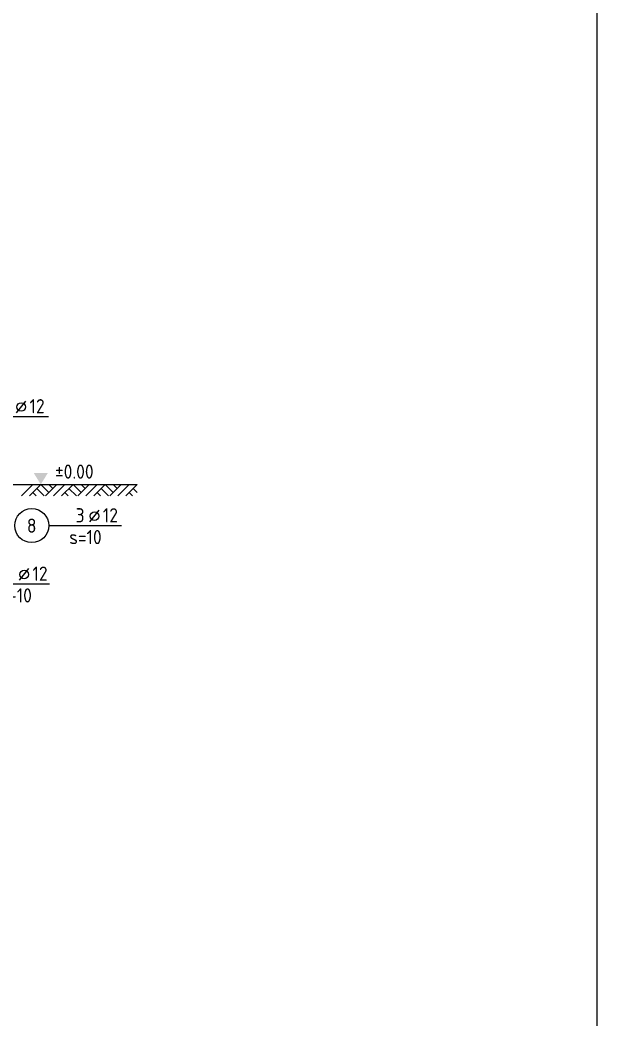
# Model space of a CAD drawing. Extents: x -17 to 300, y 24 to 138.
# Drawn here: x 258.77 to 263.86, y 37.18 to 45.98 of the extents above; entities that cross this region are included whole.
import ezdxf
from ezdxf.enums import TextEntityAlignment as Align

# ---------------------------------------------------------------- set-up
doc = ezdxf.new("R2010")
doc.units = 0
doc.header["$LTSCALE"] = 0.5
doc.header["$MEASUREMENT"] = 0
doc.linetypes.add('AUSGEZOGEN', pattern=[1000.01, 1000, 0.01])
doc.layers.add('ANSICHTSFENSTER', color=7, linetype='CONTINUOUS', plot=False)
for name, color, linetype in [('koten', 7, 'CONTINUOUS'), ('MASSE', 7, 'CONTINUOUS'), ('RND', 7, 'CONTINUOUS'), ('SCHRAFF', 7, 'CONTINUOUS')]:
    doc.layers.add(name, color=color, linetype=linetype)
doc.styles.add('TXT', font='isocp.shx')

# ---------------------------------------------------------------- blocks, each defined once
blk = doc.blocks.new('okrd_o')
at = {"layer": 'koten', "color": 7, "linetype": 'Continuous'}
blk.add_solid([(-0.125, 0.202), (0.125, 0.202), (0, 0)], dxfattribs=at)
at = {"layer": 'koten', "style": 'TXT'}
blk.add_attdef('OKRD', (0.25, 0.1), '', height=0.25, dxfattribs=at)
blk = doc.blocks.new('RND_LEI')
at = {"layer": 'RND', "color": 7, "linetype": 'Continuous'}
blk.add_line((1.022, 0.066), (1.19, 0.27), dxfattribs=at)
for centre, radius in [((0, 0), 0.3), ((1.106, 0.168), 0.075)]:
    blk.add_circle(centre, radius, dxfattribs=at)
at = {"layer": 'RND', "color": 7, "linetype": 'Continuous', "style": 'TXT'}
blk.add_attdef('ANZ', text='', height=0.25, dxfattribs=at).set_placement((0.931, 0.057), align=Align.RIGHT)
for tag, p in [('DUM', (1.253, 0.057)), ('ABSTD', (1.674, 0.057)), ('POSTXT', (0.374, -0.327))]:
    blk.add_attdef(tag, p, '', height=0.25, dxfattribs=at)
blk.add_attdef('POSL', text='', height=0.25, dxfattribs=at).set_placement((0, 0), align=Align.MIDDLE)

msp = doc.modelspace()

# ---------------------------------------------------------------- linework, layer by layer
at = {"layer": 'ANSICHTSFENSTER', "color": 2, "linetype": 'AUSGEZOGEN'}
msp.add_lwpolyline([(231.653, 28.2098), (263.8557, 28.2098), (263.8557, 57.3671), (231.653, 57.3671)], close=True, dxfattribs=at)
at = {"layer": 'MASSE', "color": 7, "linetype": 'AUSGEZOGEN'}
msp.add_line((258.5357, 41.89), (259.807, 41.89), dxfattribs=at)
at = {"layer": 'RND', "color": 7, "linetype": 'AUSGEZOGEN'}
for p, q in [((258.3822, 42.4875), (259.0257, 42.4875)), ((259.0277, 41.5267), (259.6677, 41.5267)), ((258.4081, 41.0129), (259.0332, 41.0129))]:
    msp.add_line(p, q, dxfattribs=at)
at = {"layer": 'SCHRAFF', "color": 9, "linetype": 'AUSGEZOGEN'}
for p, q in [((258.8877, 41.89), (258.7877, 41.79)), ((258.9584, 41.89), (258.8584, 41.79)), ((258.9584, 41.89), (259.0291, 41.8193)), ((259.0999, 41.89), (258.9999, 41.79)), ((259.0291, 41.89), (259.0645, 41.8547)), ((259.1706, 41.89), (259.0706, 41.79)), ((259.2413, 41.89), (259.1413, 41.79)), ((259.2413, 41.89), (259.312, 41.8193)), ((259.3827, 41.89), (259.2827, 41.79)), ((259.312, 41.89), (259.3473, 41.8547)), ((259.4534, 41.89), (259.3534, 41.79)), ((259.5241, 41.89), (259.4241, 41.79)), ((259.5241, 41.89), (259.5948, 41.8193)), ((259.6655, 41.89), (259.5655, 41.79)), ((259.5948, 41.89), (259.6302, 41.8547)), ((259.7363, 41.89), (259.6363, 41.79)), ((259.807, 41.89), (259.707, 41.79)), ((258.8877, 41.8193), (258.917, 41.79)), ((258.9231, 41.8547), (258.9877, 41.79)), ((259.1706, 41.8193), (259.1999, 41.79)), ((259.2059, 41.8547), (259.2706, 41.79)), ((259.4534, 41.8193), (259.4827, 41.79)), ((259.4888, 41.8547), (259.5534, 41.79)), ((259.7363, 41.8193), (259.7655, 41.79)), ((259.7716, 41.8547), (259.807, 41.8193))]:
    msp.add_line(p, q, dxfattribs=at)

# ---------------------------------------------------------------- block references
at = {"layer": 'koten', "color": 7, "linetype": 'AUSGEZOGEN', "xscale": 0.5, "yscale": 0.5, "zscale": 0.5}
msp.add_blockref('okrd_o', (258.9575, 41.89), dxfattribs=at).add_auto_attribs({'OKRD': '%%p0.00'})
at = {"layer": 'RND', "color": 7, "linetype": 'AUSGEZOGEN', "xscale": 0.5, "yscale": 0.5, "zscale": 0.5}
for p, values in [((258.2322, 42.4875), {'POSL': '18', 'DUM': '12', 'ANZ': '3'}), ((258.8777, 41.5267), {'POSL': '8', 'DUM': '12', 'ANZ': '3', 'POSTXT': '  s=10'}), ((258.2581, 41.0129), {'POSL': '18', 'DUM': '12', 'ANZ': '3', 'POSTXT': '2x -10'})]:
    msp.add_blockref('RND_LEI', p, dxfattribs=at).add_auto_attribs(values)

doc.saveas('drawing.dxf')
